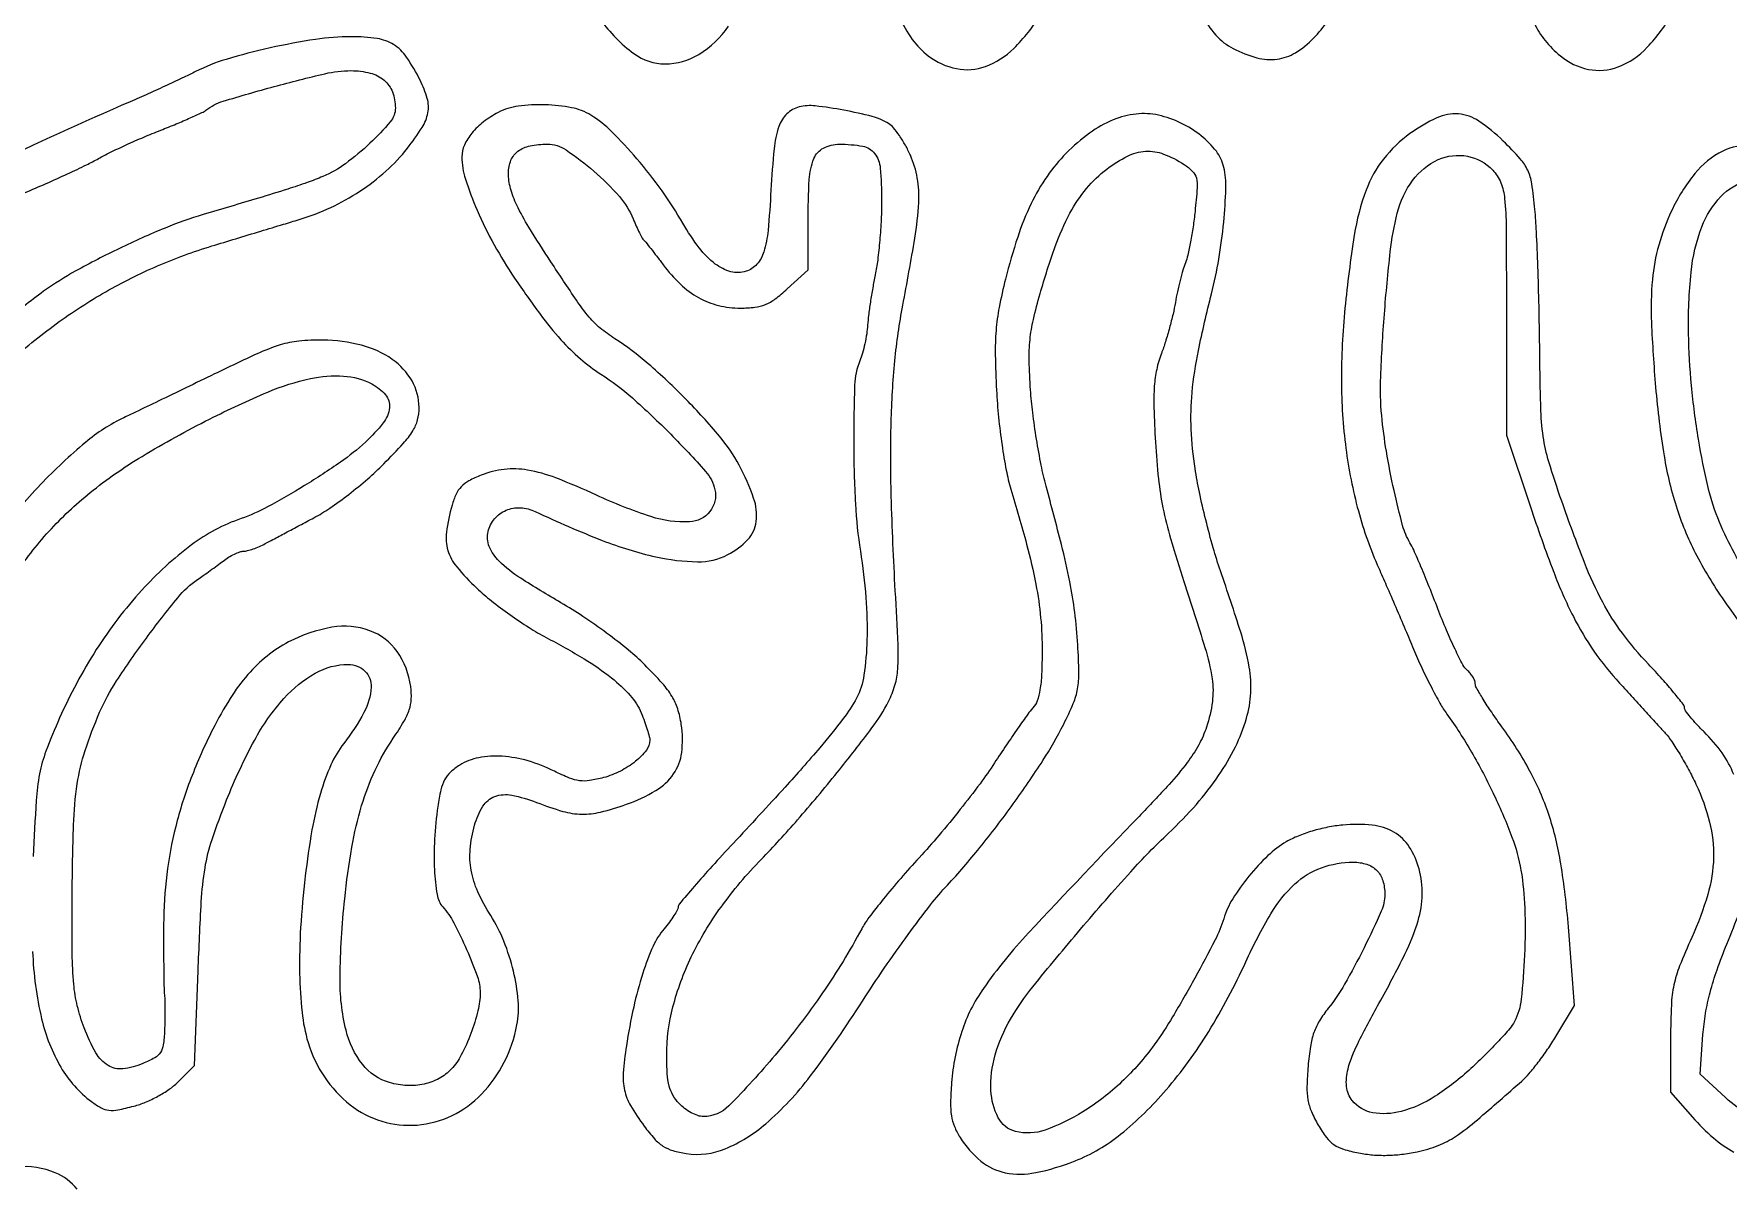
# Model space of a CAD drawing. Extents: x 0 to 2791, y 427 to 2463.
# Drawn here: x 1096.1 to 1395.7, y 1541.9 to 1745.5 of the extents above; entities that cross this region are included whole.
import ezdxf

# ---------------------------------------------------------------- set-up
doc = ezdxf.new("R2010")
doc.units = 0

msp = doc.modelspace()

# ---------------------------------------------------------------- linework, layer by layer
for points in [[(1302.57837, 1748.991882, 0.060218), (1305.126046, 1745.278549, 0.094639), (1308.17226, 1742.912119, 0.051214), (1312.367403, 1741.287845, 0.099005), (1315.943218, 1741.038203, 0.105223), (1319.195121, 1742.178798, 0.06332), (1322.403486, 1744.738892, 0.086936), (1326.839107, 1751.258699, 0.052002)], [(1196.263563, 1748.04855, 0.078912), (1202.189951, 1742.017684, 0.161323), (1207.717475, 1740.205849, 0.136105), (1213.671047, 1741.877225, 0.108487), (1218.928449, 1746.877796, 0.078006)], [(1249.03506, 1748.622155, 0.046847), (1251.430971, 1744.526395, 0.074203), (1254.259179, 1741.615885, 0.11386), (1259.249151, 1739.358355, 0.137515), (1264.359426, 1739.743377, 0.109425), (1269.386687, 1742.940913, 0.055342), (1274.105171, 1748.82689, 0.025797)], [(1361.45427, 1747.326169, 0.060671), (1363.336053, 1744.359423, 0.046244), (1366.040808, 1741.619116, 0.126134), (1371.000569, 1739.232056, 0.142308), (1376.255294, 1739.680297, 0.111585), (1381.40663, 1743.129892, 0.059509), (1386.006274, 1749.312834, 0.024285)], [(1091.526721, 1687.377622, -0.024096), (1100.026607, 1694.22504, -0.027575), (1108.783544, 1699.89772, -0.028231), (1117.919173, 1704.460886, -0.027852), (1127.55142, 1707.988997, -0.000152), (1131.763562, 1709.269441, -0.00013), (1136.193229, 1710.613281, -0.000131), (1140.213963, 1711.830763, -0.000379), (1143, 1712.671272, 0.035963), (1148.570342, 1714.794332, 0.036674), (1153.740873, 1717.682104, 0.037554), (1158.317887, 1721.217786, 0.042298), (1162.120032, 1725.271068, 0.025666), (1164.720756, 1728.932764, 0.09536), (1165.755447, 1731.552863, 0.116265), (1165.640239, 1734.081494, 0.047741), (1164.383027, 1737.29966, 0.032), (1161.96452, 1741.410238, 0.103084), (1159.697892, 1743.606169, 0.106258), (1156.783377, 1744.677961, 0.035182), (1152.212354, 1745, 0.037258), (1145.871399, 1744.526839, 0.017831), (1137.83785, 1743.026587, 0.01766), (1130.06628, 1740.995786, 0.045239), (1124.674395, 1738.833889, -0.007528), (1122.636998, 1737.832851, -0.002536), (1119.637415, 1736.433285, -0.002522), (1116.303837, 1734.918754, -0.002888), (1113.102178, 1733.505748, 0.008663), (1088.168818, 1722.155932, 0.033108)], [(1094.5, 1717.423865, 0.004867), (1098.239055, 1719.034541, 0.004551), (1102.03125, 1720.753496, 0.004535), (1105.370336, 1722.340821, 0.015483), (1107.5, 1723.459827, -0.015728), (1109.516801, 1724.518269, -0.00604), (1112.38125, 1725.865979, -0.005973), (1115.526841, 1727.254676, -0.007316), (1118.5, 1728.473903, 0.004481), (1121.254005, 1729.585062, 0.005948), (1123.7375, 1730.647828, 0.004323), (1125.795085, 1731.578793, 0.058065), (1126.5, 1732.010533, -0.093181), (1129.544852, 1733.594608, -0.006972), (1138.561601, 1736.186867, -0.008794), (1147.546734, 1738.465949, -0.05777), (1152.153539, 1739, -0.061799), (1155.540204, 1738.579812, -0.113505), (1158.001706, 1737.320384, -0.127981), (1159.480828, 1735.23643, -0.090918), (1160, 1732.404854, -0.177548), (1159.102553, 1729.957188, -0.027648), (1155.500118, 1726.152874, -0.031481), (1151.168599, 1722.545577, -0.058266), (1147.189613, 1720.293268, -0.014328), (1144.393435, 1719.208639, -0.008286), (1140.974884, 1718.057515, -0.004432), (1135.774285, 1716.452381, -0.000785), (1126, 1713.546954, 0.026256), (1119.262876, 1711.164828, 0.014044), (1111.200751, 1707.560175, 0.014019), (1103.460141, 1703.564026, 0.030102), (1097.788563, 1699.970269, 0.027328), (1090.905711, 1694.408709, 0.011659)], [(1396.696471, 1614.488866, 0.065845), (1394.665211, 1618.312983, 0.045343), (1391.461386, 1622.037426, -0.012887), (1390.135603, 1623.390406, -0.017563), (1389.016782, 1624.680674, -0.014496), (1388.17055, 1625.793287, -0.156573), (1388, 1626.324569, 0.169522), (1387.793674, 1626.915634, 0.005115), (1386.127566, 1628.967839, 0.0096), (1384.068371, 1631.356972, 0.006424), (1381.625756, 1634.013839, -0.028377), (1377.010495, 1639.498657, -0.038504), (1373.541819, 1644.960557, -0.028969), (1370.314996, 1651.979551, -0.009013), (1366.280503, 1662.864031, -0.010357), (1364.006732, 1669.813127, -0.038698), (1363.012542, 1674.297942, -0.028782), (1362.580453, 1679.476572, -0.003928), (1362.386691, 1690.337309, 0.003202), (1362.272312, 1697.316824, 0.003107), (1362.067832, 1704.364593, 0.003067), (1361.811461, 1710.560518, 0.011487), (1361.537239, 1714.445885, 0.013251), (1360.988022, 1719.003167, 0.071708), (1360.278176, 1721.385314, 0.074959), (1358.936627, 1723.4222, 0.015231), (1355.941966, 1726.557161, 0.045983), (1351.645247, 1730.074042, 0.129576), (1348.010563, 1731.344672, 0.129843), (1344.226487, 1730.657438, 0.046259), (1339.448997, 1727.855988, 0.071102), (1334.770916, 1723.367063, 0.076949), (1331.687067, 1717.859943, 0.050423), (1329.602137, 1709.89806, 0.013775), (1327.944685, 1697, 0.025798), (1327.319946, 1684.174402, 0.031582), (1328.112021, 1672.200551, 0.033694), (1330.316904, 1661.128044, 0.038999), (1333.921019, 1651, -0.002292), (1335.26574, 1647.950006, -0.001168), (1336.928866, 1644.105979, -0.00116), (1338.625244, 1640.134453, -0.00174), (1340.086101, 1636.658653, 0.010614), (1341.529459, 1633.388235, 0.009405), (1343.167366, 1630.045973, 0.009486), (1344.755985, 1627.092167, 0.028297), (1345.992565, 1625.158653, -0.025298), (1350.352171, 1618.431149, -0.020472), (1354.352064, 1610.812611, -0.020976), (1357.476683, 1603.434123, -0.046861), (1359.070667, 1597.560128, -0.034935), (1359.750402, 1590.885425, -0.018525), (1359.705485, 1582.567159, -0.016025), (1359.121847, 1574.746771, -0.093558), (1357.934692, 1570.81325, -0.057339), (1357.093862, 1569.568885, -0.009621), (1355.175733, 1567.417017, -0.010423), (1352.808726, 1564.966764, -0.009084), (1350.232338, 1562.5, -0.043036), (1343.884993, 1557.579082, -0.077414), (1337.880753, 1554.905372, -0.110188), (1332.855981, 1554.679455, -0.182434), (1329.25, 1556.81879, -0.144211), (1328.233696, 1559.30542, -0.092563), (1328.494155, 1562.434055, -0.04901), (1330.198815, 1566.88705, -0.01122), (1333.967855, 1574.022158, 0.011907), (1338.563119, 1582.750394, 0.042626), (1340.873616, 1588.609917, 0.066082), (1341.618545, 1593.272651, 0.073443), (1341.072384, 1597.795607, 0.077002), (1339.31042, 1601.735888, 0.11911), (1336.619294, 1604.291099, 0.104683), (1332.785023, 1605.535362, 0.050149), (1327.584504, 1605.561204, 0.025089), (1324.887351, 1605.166216, 0.023091), (1322.166329, 1604.495276, 0.023965), (1319.649549, 1603.616731, 0.036596), (1317.574942, 1602.596787, 0.057692), (1314.330514, 1600.1541, 0.031718), (1310.950072, 1596.501934, 0.031772), (1308.096062, 1592.502881, 0.064941), (1306.503872, 1589, -0.043934), (1304.977228, 1585.22967, -0.007804), (1301.402766, 1578.498278, -0.008988), (1297.466846, 1571.651583, -0.020989), (1294.220093, 1566.714091, -0.04762), (1288.451806, 1560.121602, -0.049588), (1281.613084, 1554.839007, -0.055034), (1274.909403, 1551.61178, -0.147203), (1269.668293, 1551.368405, -0.215535), (1266.625275, 1553.781621, -0.108533), (1265.341652, 1558.616141, -0.081013), (1266.087752, 1564.889903, -0.062075), (1268.806816, 1571.249481, -0.037654), (1272.745454, 1576.966048, -0.00646), (1281.156723, 1587.126521, -0.007428), (1290.060472, 1597.293301, -0.020198), (1296.754029, 1604.134201, 0.023609), (1301.665617, 1609.222849, 0.031164), (1305.607235, 1614.320727, 0.034303), (1308.566731, 1619.403321, 0.043978), (1310.527402, 1624.446262, 0.056953), (1311.296476, 1628.950123, 0.057501), (1311.025515, 1633.496376, 0.032909), (1309.516817, 1639.65609, 0.006438), (1305.936824, 1650.5, -0.013744), (1304.647582, 1654.60571, -0.008316), (1303.336765, 1659.530366, -0.008328), (1302.197221, 1664.46713, -0.014475), (1301.439202, 1668.603375, -0.027242), (1300.754552, 1675.579169, -0.034241), (1300.917445, 1682.069537, -0.027701), (1302.028168, 1689.472084, -0.010919), (1304.339618, 1699.517699, 0.020329), (1305.631876, 1705.660564, 0.01737), (1306.502358, 1712.218986, 0.017095), (1306.87582, 1718.136003, 0.061339), (1306.522338, 1721.898295, 0.109924), (1305.200047, 1724.742564, 0.060918), (1302.506565, 1727.488106, 0.056053), (1298.927401, 1729.738525, 0.057135), (1294.96043, 1731.120226, 0.083773), (1291.014785, 1731.332938, 0.069657), (1286.940555, 1730.282256, 0.060052), (1282.796061, 1727.956189, 0.039512), (1278.645072, 1724.385582, 0.044505), (1275.258736, 1720.303332, 0.038443), (1272.458323, 1715.48731, 0.032579), (1270.064624, 1709.575194, 0.018356), (1267.903461, 1702.139755, 0.013968), (1266.790136, 1697.119157, 0.027451), (1266.238148, 1693.067289, 0.024486), (1266.100058, 1688.691358, 0.008955), (1266.318864, 1682.5, 0.011771), (1266.689425, 1677.682994, 0.010972), (1267.2926, 1672.774103, 0.011415), (1268.042585, 1668.325922, 0.025583), (1268.860084, 1665, -0.00698), (1271.648301, 1655.23802, -0.018495), (1273.283755, 1648.166174, -0.024278), (1274.129893, 1642.236366, -0.024537), (1274.393168, 1636.273507, -0.009964), (1274.292779, 1632.237633, -0.029473), (1274.005841, 1629.481283, -0.043734), (1273.514483, 1627.557512, -0.099492), (1272.752108, 1626.273507, 0.027502), (1271.848856, 1625.15459, 0.003697), (1270.099148, 1622.686858, 0.00426), (1268.070094, 1619.726392, 0.003575), (1265.968147, 1616.554094, -0.015692), (1263.40425, 1612.881109, -0.007642), (1259.915466, 1608.349254, -0.007572), (1256.138499, 1603.740229, -0.010851), (1252.6423, 1599.780806, 0.007902), (1249.3782, 1596.127895, 0.008438), (1246.303335, 1592.451747, 0.008092), (1243.76679, 1589.207001, 0.038541), (1242.496712, 1587.226713, -0.02749), (1235.564357, 1575.873922, -0.024301), (1227.156068, 1564.853606, -0.019233), (1218.984652, 1555.883018, -0.201025), (1214.490374, 1554, -0.083765), (1213.513749, 1554.16477, -0.039505), (1212.339061, 1554.67987, -0.037701), (1211.16441, 1555.428789, -0.043441), (1210.174314, 1556.314451, -0.058536), (1209.085094, 1557.785815, -0.06775), (1208.430692, 1559.400644, -0.047805), (1208.096468, 1561.55103, -0.014665), (1208, 1564.839434, -0.063758), (1209.093683, 1573.381382, -0.048584), (1212.346298, 1582.242975, -0.044491), (1217.606516, 1591.062409, -0.036306), (1224.683254, 1599.476196, 0.013963), (1231.136437, 1606.487724, 0.009376), (1238.12981, 1614.836546, 0.008309), (1244.293576, 1622.747241, 0.043414), (1247.217594, 1627.42652, 0.046462), (1248.361281, 1630.299225, 0.056227), (1248.862396, 1633.15523, 0.026341), (1248.899437, 1637.419926, 0.003034), (1248.419756, 1646.995206, -0.006731), (1247.705978, 1663.716497, -0.013861), (1247.686602, 1676.81203, -0.017273), (1248.349289, 1687.701047, -0.023097), (1249.745302, 1697.5, 0.005022), (1251.874535, 1709.358813, 0.029198), (1252.566724, 1715.670438, 0.055177), (1252.308023, 1720.021411, 0.062362), (1251.095294, 1724.024036, 0.022661), (1250.195831, 1725.821077, 0.023009), (1249.141611, 1727.519937, 0.023544), (1248.090916, 1728.906435, 0.08164), (1247.24195, 1729.639579, 0.073074), (1244.34028, 1730.878425, 0.018455), (1239.319292, 1732.005015, 0.017541), (1234.263587, 1732.76258, 0.090134), (1231.447069, 1732.576071, 0.132564), (1229.238595, 1731.342207, 0.117763), (1227.830393, 1729.112305, 0.057922), (1226.978379, 1725.174941, 0.011069), (1226.427152, 1717.863882, -0.009537), (1225.911456, 1710.732796, -0.051727), (1225.16241, 1706.932913, -0.107061), (1223.941906, 1704.757585, -0.135535), (1222.017155, 1703.505445, -0.143154), (1219.333341, 1703.443824, -0.097563), (1216.575153, 1704.79641, -0.068291), (1213.746379, 1707.633182, -0.031257), (1210.853301, 1712, 0.024947), (1207.168807, 1717.71667, 0.0207), (1202.708775, 1723.418631, 0.020981), (1198.224594, 1728.259783, 0.058595), (1194.587192, 1731.10997, 0.088098), (1191.181483, 1732.438164, 0.041541), (1186.475732, 1732.972525, 0.041525), (1181.73123, 1732.720985, 0.085527), (1178.19798, 1731.602379, 0.045185), (1175.595376, 1729.943145, 0.056151), (1173.535984, 1727.946018, 0.064346), (1172.203869, 1725.821484, 0.109783), (1171.763351, 1723.783136, 0.076166), (1172.392741, 1719.82994, 0.024973), (1174.474782, 1714.296161, 0.023834), (1177.476988, 1708.197627, 0.022565), (1181.096854, 1702.296607, 0.010208), (1185.604632, 1695.925615, 0.023933), (1189.289478, 1691.4064, 0.030882), (1192.714871, 1688.03705, 0.03642), (1196.35457, 1685.312407, -0.03886), (1201.924193, 1681.100527, -0.0167), (1208.692394, 1674.686316, -0.012193), (1214.867087, 1668.117269, -0.12918), (1216.527884, 1664.873046, -0.226161), (1215.630832, 1661.018147, -0.216089), (1212.040913, 1659.18696, -0.091077), (1205.198853, 1660.120457, -0.028893), (1195.578432, 1663.907534, 0.015631), (1188.397618, 1666.956493, 0.049504), (1183.372078, 1668.354625, 0.071098), (1179.255554, 1668.480054, 0.06738), (1175.187825, 1667.458476, 0.02846), (1173.009988, 1666.439797, 0.076385), (1171.648299, 1665.411296, 0.084598), (1170.737574, 1664.087594, 0.040751), (1170.024715, 1662.149078, 0.033228), (1169.032692, 1657.36584, 0.107448), (1169.277691, 1654.148777, 0.102474), (1170.846283, 1651.238311, 0.028702), (1174.409977, 1647.458239, 0.022066), (1176.975291, 1645.238335, 0.012753), (1180.240031, 1642.788713, 0.012729), (1183.647878, 1640.493381, 0.020811), (1186.659977, 1638.745998, -0.014495), (1193.401286, 1634.948175, -0.032311), (1198.236122, 1631.593175, -0.0431), (1201.546933, 1628.46287, -0.083063), (1203.484513, 1625.382822, -0.010608), (1204.064704, 1623.906974, -0.012127), (1204.554826, 1622.471843, -0.011321), (1204.912172, 1621.239368, -0.064982), (1205, 1620.566437, -0.166679), (1204.392353, 1618.794268, -0.057646), (1202.471672, 1616.836386, -0.052002), (1199.791822, 1615.09624, -0.05229), (1196.815484, 1613.950315, -0.026179), (1194.353874, 1613.423872, -0.071984), (1192.582639, 1613.397971, -0.065057), (1190.776271, 1613.876625, -0.018559), (1188.129538, 1615.077916, 0.044311), (1183.459935, 1616.91396, 0.055534), (1178.880753, 1617.724091, 0.062715), (1174.744905, 1617.471008, 0.094023), (1171.386625, 1616.153453, 0.044863), (1169.728408, 1614.890153, 0.085885), (1168.707143, 1613.570849, 0.0674), (1168.045528, 1611.77397, 0.019308), (1167.514292, 1608.847785, 0.020995), (1166.938513, 1603.050511, 0.02644), (1166.916176, 1597.657359, 0.026555), (1167.366275, 1593.252257, 0.143458), (1168.379828, 1591.098731, -0.060347), (1170.329466, 1588.275176, -0.018013), (1172.599969, 1583.547697, -0.016634), (1174.511617, 1578.740046, -0.086513), (1175, 1575.938573, -0.061337), (1174.602583, 1572.711137, -0.028811), (1173.347393, 1568.691172, -0.028694), (1171.660242, 1564.888953, -0.069911), (1169.896156, 1562.389463, -0.080257), (1167.741115, 1560.729193, -0.070437), (1165.075227, 1559.739039, -0.066198), (1162.084294, 1559.490887, -0.057532), (1158.979787, 1560.005797, -0.158641), (1154.185863, 1563.243157, -0.106002), (1151.276313, 1569.251618, -0.064025), (1150.21777, 1578.67422, -0.021581), (1151.036645, 1592.5, -0.01718), (1152.292099, 1601.628658, -0.030622), (1154.036682, 1609.004704, -0.035805), (1156.423066, 1615.248752, -0.03903), (1159.619704, 1620.901649, 0.01481), (1161.509156, 1623.894985, 0.051741), (1162.459936, 1625.967823, 0.069911), (1162.814765, 1627.842422, 0.045233), (1162.719853, 1630.051988, 0.119689), (1160.3086, 1636.239795, 0.153933), (1155.494952, 1639.941161, 0.131316), (1148.787506, 1640.539047, 0.077216), (1141.110966, 1637.940821, 0.049644), (1137.312673, 1635.45397, 0.044229), (1133.915563, 1632.177661, 0.038529), (1130.764721, 1627.928725, 0.023683), (1127.701677, 1622.5, 0.024562), (1123.833988, 1613.774364, 0.030431), (1121.146982, 1605.306648, 0.031361), (1119.565609, 1596.796586, 0.029174), (1119.010028, 1587.94653, 0.001804), (1119.0069, 1583.79977, 0.002309), (1119.035432, 1579.981168, 0.001783), (1119.085539, 1576.780771, 0.019626), (1119.160508, 1575.5, -0.018387), (1119.224675, 1574.448446, -0.005339), (1119.246602, 1572.824073, -0.005359), (1119.232136, 1570.992331, -0.005703), (1119.178281, 1569.198973, -0.023069), (1118.956063, 1566.667467, -0.112789), (1118.455227, 1565.330045, -0.120579), (1117.440157, 1564.388469, -0.028026), (1115.331594, 1563.365189, -0.070946), (1111.804722, 1562.449119, -0.166524), (1109.180812, 1563.029127, -0.129259), (1107.037258, 1565.256894, -0.035926), (1104.967749, 1569.684691, -0.031644), (1103.749397, 1573.593752, -0.037275), (1103.115245, 1577.417487, -0.020545), (1102.852988, 1582.792781, -0.003309), (1102.841997, 1593.283708, -0.006792), (1103.077329, 1605.568509, -0.029248), (1103.742922, 1612.84507, -0.041175), (1105.132413, 1618.726422, -0.024082), (1107.701024, 1625.5, -0.042152), (1110.694549, 1631.047123, -0.014062), (1115.96254, 1638.628947, -0.012434), (1121.51504, 1645.779898, -0.072078), (1125.028955, 1649, 0.004539), (1126.037459, 1649.700316, 0.002506), (1127.257754, 1650.573437, 0.002498), (1128.48604, 1651.470995, 0.004012), (1129.523464, 1652.25, -0.025189), (1130.499519, 1652.920243, -0.025313), (1131.536477, 1653.487747, -0.02613), (1132.48796, 1653.887661, -0.08547), (1133.157729, 1654.006161, 0.063696), (1133.84038, 1654.096665, 0.019352), (1134.840083, 1654.403424, 0.019037), (1135.944361, 1654.837457, 0.01968), (1137, 1655.349894, -0.000603), (1138.351508, 1656.070895, -0.000151), (1140.558955, 1657.244252, -0.000154), (1143.084307, 1658.584614, -0.000155), (1145.604953, 1659.92048, 0.028668), (1148.389451, 1661.606075, 0.013942), (1151.751059, 1664.054731, 0.013779), (1155.118149, 1666.805426, 0.019333), (1157.954953, 1669.454549, 0.009396), (1161.394893, 1673.058328, 0.04613), (1163.098368, 1675.29377, 0.077354), (1163.920172, 1677.21306, 0.062622), (1164.2, 1679.438563, 0.131629), (1162.944099, 1684.126515, 0.109811), (1159.448369, 1687.937708, 0.089998), (1153.995662, 1690.440323, 0.060064), (1147.166258, 1691.338668, 0.027203), (1142.947736, 1691.154679, 0.051298), (1139.612089, 1690.476819, 0.031975), (1135.58148, 1688.927756, 0.005203), (1128, 1685.346928, -0.000193), (1122.957626, 1682.903264, -0.000222), (1118.14375, 1680.575264, -0.000199), (1114.061274, 1678.605207, -0.001288), (1112, 1677.618056, 0.063762), (1105.200081, 1673.246037, 0.026858), (1097.253406, 1665.80636, 0.026607), (1089.739944, 1657.090289, 0.038409)], [(1095.849405, 1583.202331, 0.050355), (1097.443383, 1571.267067, 0.072563), (1100.836852, 1562.727907, 0.10274), (1106.261985, 1556.640037, 0.034164), (1107.988849, 1555.533569, 0.099258), (1109.335329, 1555.111635, 0.076323), (1110.937134, 1555.186252, 0.014858), (1113.761985, 1555.843549, 0.035004), (1115.816808, 1556.543497, 0.025336), (1117.996532, 1557.593603, 0.025703), (1119.998059, 1558.823525, 0.044583), (1121.5, 1560.066949), (1124.5, 1563.038403), (1125.120466, 1579.769201, -0.004118), (1125.674142, 1591.982312, -0.027893), (1126.33373, 1597.992349, -0.039903), (1127.582044, 1602.988422, -0.013663), (1130.156856, 1610, -0.028757), (1135.078743, 1620.543306, -0.059367), (1140.303564, 1627.97369, -0.081068), (1145.83576, 1632.425168, -0.128353), (1151.682612, 1633.98355, -0.197021), (1154.617428, 1632.798089, -0.217138), (1155.720292, 1629.956414, -0.109717), (1154.448559, 1625.46609, -0.042026), (1150.878659, 1620, 0.060941), (1148.603077, 1616.210824, 0.034173), (1146.754375, 1611.15839, 0.027273), (1145.254138, 1604.690476, 0.014229), (1144.058691, 1596.5, 0.013803), (1143.250043, 1587.424952, 0.019555), (1143.070376, 1579.319705, 0.022311), (1143.495171, 1572.427503, 0.045657), (1144.556436, 1567.121914, 0.154217), (1152.02931, 1556.073572, 0.190513), (1163.837405, 1552.504048, 0.183473), (1175.231242, 1557.949883, 0.145151), (1181.508629, 1570.194304, 0.067997), (1181.722473, 1574.496897, 0.037361), (1180.876611, 1579.711392, 0.036303), (1179.194183, 1584.998614, 0.046164), (1176.862959, 1589.555039, -0.035061), (1174.582898, 1593.777909, -0.061999), (1173.41006, 1597.554027, -0.066279), (1173.240493, 1601.324294, -0.046427), (1174.003527, 1605.512599, -0.070466), (1175.487411, 1608.892522, -0.167044), (1177.587167, 1610.609253, -0.138738), (1180.588684, 1610.845735, -0.043254), (1184.968988, 1609.569331, 0.021882), (1189.642729, 1607.988059, 0.065635), (1192.968, 1607.480724, 0.066782), (1196.279136, 1607.856636, 0.02323), (1200.886289, 1609.245849, 0.048557), (1206.065241, 1611.660965, 0.109273), (1209.215955, 1614.602485, 0.121014), (1210.64602, 1618.388197, 0.067396), (1210.575298, 1623.346443, 0.038253), (1209.939254, 1626.121376, 0.062262), (1208.94156, 1628.319087, 0.046146), (1207.219788, 1630.618423, 0.012608), (1204.093246, 1633.906754, 0.024657), (1201.236819, 1636.494542, 0.012147), (1197.371773, 1639.509725, 0.011998), (1193.184777, 1642.462416, 0.016697), (1189.291023, 1644.886425, -0.01138), (1182.164322, 1649.218629, -0.051276), (1178.35331, 1652.246717, -0.101237), (1176.600469, 1654.835798, -0.161187), (1176.405284, 1657.478646, -0.113395), (1177.561067, 1659.744242, -0.118587), (1179.573711, 1661.233902, -0.113706), (1182.11545, 1661.682404, -0.098025), (1184.75, 1661.017522, 0.01748), (1196.59638, 1655.901375, 0.038095), (1206.055971, 1653.010692, 0.051408), (1213.455909, 1652.135734, 0.123679), (1218.788917, 1653.390845, 0.084723), (1222.309835, 1656.046924, 0.15832), (1223.819582, 1659.241986, 0.117934), (1223.370231, 1663.410238, 0.036897), (1220.813657, 1669.198238, 0.052659), (1217.325394, 1674.353086, 0.019153), (1211.378711, 1680.886307, 0.019454), (1204.727172, 1687.147259, 0.036481), (1198.821058, 1691.57523, -0.029274), (1196.215805, 1693.470486, -0.047511), (1194.275697, 1695.399038, -0.024996), (1192.031112, 1698.392123, -0.003086), (1187.508745, 1705.18605, -0.006828), (1183.606324, 1711.308417, -0.027113), (1181.471102, 1715.220626, -0.044508), (1180.367284, 1718.185227, -0.066968), (1180, 1720.915156, -0.098268), (1180.442629, 1723.145557, -0.135998), (1181.69025, 1724.745977, -0.109817), (1183.815616, 1725.69396, -0.050241), (1186.853671, 1726, -0.148822), (1190.190039, 1724.984457, -0.031264), (1195.089055, 1721.233404, -0.03344), (1199.626843, 1716.71896, -0.084379), (1202.064882, 1712.766957, 0.008725), (1202.612092, 1711.479336, 0.011116), (1203.163464, 1710.312794, 0.009202), (1203.661749, 1709.360724, 0.086099), (1203.948915, 1709, -0.041237), (1204.2927, 1708.639518, -0.00274), (1205.186321, 1707.520303, -0.003942), (1206.235004, 1706.170269, -0.002937), (1207.371519, 1704.664861, 0.042126), (1210.409508, 1701.235747, 0.06288), (1213.62794, 1698.859404, 0.067815), (1217.14178, 1697.47631, 0.059757), (1221.054583, 1697.003738, 0.030163), (1223.585425, 1697.15447, 0.067391), (1225.447261, 1697.638563, 0.063679), (1227.176893, 1698.620042, 0.024564), (1229.304583, 1700.38487), (1233, 1703.769741), (1233, 1712.319771, -0.013574), (1233.201126, 1719.727096, -0.082826), (1234.032263, 1723.451432, -0.178513), (1235.724587, 1725.311754, -0.120414), (1238.540991, 1726, -0.044323), (1242.684411, 1725.631976, -0.189174), (1244.760945, 1724.355677, -0.141061), (1245.759318, 1721.746779, -0.021307), (1246, 1716.101306, -0.012114), (1245.917825, 1712.709958, -0.009136), (1245.669266, 1708.990269, -0.00925), (1245.306886, 1705.501324, -0.021019), (1244.874098, 1702.88649, 0.00775), (1244.426837, 1700.56784, 0.006177), (1244.014202, 1698.054156, 0.006249), (1243.689832, 1695.716069, 0.015622), (1243.527846, 1694, -0.022748), (1243.359737, 1692.4547, -0.015101), (1243.03331, 1690.701189, -0.015215), (1242.612144, 1689.01436, -0.028472), (1242.153748, 1687.6849, 0.08877), (1241.22902, 1683.386146, 0.009421), (1241.064836, 1673.105487, 0.012619), (1241.366889, 1662.36282, 0.025968), (1242.250514, 1654, -0.01975), (1243.220304, 1645.79844, -0.026261), (1243.413161, 1638.293812, -0.029139), (1242.881552, 1632.060443, -0.086641), (1241.55311, 1628, -0.041603), (1239.227678, 1624.389496, -0.012161), (1235.073049, 1619.248429, -0.008856), (1228.927527, 1612.265616, -0.003003), (1219.75, 1602.323391, 0.003873), (1216.01289, 1598.260729, 0.006042), (1212.864062, 1594.698333, 0.002113), (1210.211486, 1591.596858, 0.177663), (1210, 1591.020456, -0.129669), (1209.869671, 1590.526359, -0.015163), (1209.271925, 1589.542866, -0.017373), (1208.470612, 1588.39925, -0.013396), (1207.521448, 1587.207858, 0.070517), (1205.586178, 1584.112159, 0.026675), (1203.763049, 1579.334903, 0.023398), (1202.148741, 1573.373301, 0.016158), (1200.86004, 1566.5, 0.019863), (1200.313965, 1561.701279, 0.073029), (1200.533823, 1558.661916, 0.078779), (1201.608129, 1555.934611, 0.025518), (1204.00482, 1552.304287, 0.023944), (1205.805425, 1550.088569, 0.06578), (1207.331334, 1548.779289, 0.072836), (1209.051186, 1547.985625, 0.034536), (1211.439898, 1547.456742, 0.13665), (1218.35775, 1548.310327, 0.079856), (1225.512217, 1552.733873, 0.052721), (1233.381785, 1561.142128, 0.019736), (1242.614537, 1574.422625, -0.008539), (1246.465463, 1580.235315, -0.007447), (1250.688703, 1586.187583, -0.007509), (1254.66877, 1591.455885, -0.021922), (1257.623599, 1594.922625, 0.017822), (1263.377963, 1601.562886, 0.0132), (1269.273096, 1609.28536, 0.013409), (1274.51379, 1616.9656, 0.02601), (1278.204232, 1623.411616, 0.017331), (1279.900617, 1627.078525, 0.055693), (1280.661911, 1629.654376, 0.048504), (1280.889035, 1632.5173, 0.010887), (1280.695422, 1637.411616, 0.015314), (1280.161339, 1643.204489, 0.018536), (1279.293801, 1648.592967, 0.013074), (1277.794431, 1655.209556, 0.003632), (1275.098161, 1665.5, -0.016569), (1274.226705, 1669.215427, -0.009116), (1273.395204, 1673.810478, -0.009079), (1272.720672, 1678.507674, -0.01436), (1272.331756, 1682.556945, -0.011658), (1272.107055, 1687.693271, -0.029858), (1272.253207, 1691.410824, -0.031429), (1272.834784, 1694.973156, -0.014193), (1274.020131, 1699.556945, -0.015153), (1276.71251, 1707.91196, -0.037458), (1279.317401, 1713.793547, -0.04968), (1282.232047, 1718.136452, -0.056951), (1285.829763, 1721.601757, -0.047764), (1289.477146, 1723.87539, -0.100869), (1292.683739, 1724.731521, -0.105252), (1295.87976, 1724.248863, -0.055161), (1299.482092, 1722.419777, -0.04931), (1301.006671, 1721.190487, -0.141887), (1301.665539, 1720.017504, -0.076032), (1301.803443, 1718.255813, -0.007846), (1301.430607, 1714.093799, -0.010029), (1301.090109, 1711.386021, -0.010124), (1300.64218, 1708.702553, -0.009973), (1300.1585, 1706.383129, -0.039861), (1299.722735, 1705, 0.024944), (1299.281248, 1703.731864, 0.009312), (1298.784545, 1701.9125, 0.009199), (1298.315838, 1699.906137, 0.011005), (1297.951052, 1698, -0.01596), (1297.538027, 1695.951939, -0.00905), (1296.91452, 1693.5, -0.009029), (1296.196102, 1691.049402, -0.014687), (1295.488175, 1689, 0.037057), (1294.647719, 1686.161726, 0.03668), (1294.231826, 1683.220732, 0.024505), (1294.161828, 1679.365258, 0.006686), (1294.431021, 1673.281343, 0.012245), (1294.964781, 1666.792774, 0.023821), (1295.762786, 1661.658666, 0.021062), (1297.113342, 1656.232715, 0.007579), (1299.474685, 1648.632117, -0.004608), (1303.169378, 1636.984438, -0.036051), (1304.442258, 1631.445326, -0.070717), (1304.493319, 1627.395263, -0.048059), (1303.464846, 1622.894162, -0.045995), (1302.087126, 1619.746781, -0.035584), (1300.048289, 1616.605272, -0.023385), (1296.84518, 1612.752406, -0.006685), (1291.525804, 1607.084664, 0.003996), (1271.994624, 1586.497364, 0.034387), (1264.005682, 1576.665298, 0.074248), (1260.164342, 1569.015583, 0.060148), (1258.364972, 1560, 0.013576), (1258.189003, 1556.461985, 0.04453), (1258.344274, 1554.12899, 0.059766), (1258.87412, 1552.250003, 0.04239), (1259.884504, 1550.304334, 0.079542), (1263.561671, 1546.132394, 0.122665), (1267.879572, 1544.07058, 0.101755), (1273.260938, 1544.078302, 0.0431), (1280.210021, 1546.154983, 0.07667), (1288.279149, 1550.878281, 0.044839), (1296.32058, 1558.710805, 0.039653), (1303.855611, 1569.052346, 0.030713), (1310.40414, 1581.359092, -0.026477), (1314.843115, 1589.874401, -0.072563), (1319.088527, 1595.142079, -0.100004), (1323.772568, 1598.002493, -0.087443), (1329.432698, 1599, -0.07725), (1331.827415, 1598.627795, -0.123086), (1333.581376, 1597.544386, -0.120897), (1334.639307, 1595.746638, -0.072948), (1335, 1593.28753, -0.104861), (1334.375048, 1590.340394, -0.010722), (1331.324275, 1583.849387, -0.014209), (1327.886114, 1577.391383, -0.039848), (1325.006558, 1573.157785, 0.032113), (1323.438329, 1570.927044, 0.053006), (1322.452555, 1568.847311, 0.045697), (1321.838886, 1566.396813, 0.017904), (1321.427351, 1562.932669, 0.014532), (1321.233595, 1559.306228, 0.048695), (1321.406981, 1556.935198, 0.059332), (1322.012155, 1554.89857, 0.02983), (1323.221519, 1552.5, 0.028857), (1324.669989, 1550.30998, 0.081315), (1325.988164, 1549.040756, 0.078104), (1327.673511, 1548.230135, 0.025208), (1330.371528, 1547.564106, 0.026959), (1332.845736, 1547.221211, 0.026269), (1335.364101, 1547.14241, 0.025255), (1337.969445, 1547.329646, 0.021131), (1340.704472, 1547.783656, 0.040114), (1344.435969, 1548.884758, 0.05667), (1347.506616, 1550.484713, 0.028997), (1351.370762, 1553.431652, 0.003718), (1359.234406, 1560.286322, 0.035531), (1360.510143, 1561.587896, 0.012943), (1362.131529, 1563.599266, 0.012758), (1363.79765, 1565.898583, 0.014883), (1365.257149, 1568.166723), (1368.545485, 1573.627546), (1367.465206, 1587.563773, 0.020836), (1366.131813, 1598.713162, 0.040096), (1363.987088, 1607.445312, 0.044419), (1360.65362, 1615.119704, 0.032788), (1355.699469, 1622.950083, -0.00807), (1353.899197, 1625.506672, -0.011299), (1352.380469, 1627.851336, -0.007798), (1351.195821, 1629.842998, -0.13099), (1351, 1630.577638, 0.095111), (1350.896803, 1631.115243, 0.042164), (1350.572444, 1631.764068, 0.039716), (1350.101403, 1632.413859, 0.042884), (1349.544491, 1632.963076, -0.100365), (1348.797841, 1633.890156, -0.008452), (1347.424323, 1636.655142, -0.010963), (1345.90108, 1640.045878, -0.008256), (1344.370804, 1643.835521, 0.003627), (1342.858613, 1647.682572, 0.004465), (1341.389841, 1651.248559, 0.003715), (1340.107742, 1654.222238, 0.032272), (1339.444118, 1655.5, -0.07007), (1338.154362, 1658.519949, -0.011319), (1336.624301, 1664.743163, -0.01318), (1335.275872, 1671.676531, -0.017885), (1334.449403, 1678, -0.033934), (1334.268561, 1684.860314, -0.00876), (1334.921659, 1695.9155, -0.008812), (1335.964022, 1706.953873, -0.032995), (1337.194901, 1713.805857, -0.098519), (1339.921307, 1719.59539, -0.128342), (1344.462423, 1723.260023, -0.153594), (1349.597128, 1723.873393, -0.158996), (1354.075686, 1721.419371, -0.093194), (1355.502802, 1719.184645, -0.071329), (1356.19356, 1716.362672, -0.02291), (1356.455978, 1711.303993, -0.001504), (1356.5, 1696.669371), (1356.5, 1674.5), (1360.742878, 1661.854847, 0.009596), (1364.861606, 1650.318659, 0.026462), (1368.341012, 1642.422, 0.035072), (1371.985301, 1636.315444, 0.033571), (1376.496271, 1630.682972, -0.000369), (1378.847026, 1628.117022, -0.000358), (1381.219201, 1625.520119, -0.000353), (1383.303296, 1623.232063, -0.001321), (1384.60821, 1621.789775, -0.035897), (1385.74691, 1620.325695, -0.011914), (1387.204891, 1618.028057, -0.011792), (1388.704694, 1615.396607, -0.013143), (1390.022864, 1612.789775, -0.048216), (1392.438093, 1606.080107, -0.069226), (1393.136524, 1599.810056, -0.064401), (1392.106561, 1593.258012, -0.035734), (1389.28218, 1585.662002, 0.012084), (1387.137752, 1580.635628, 0.042787), (1386.123769, 1577.281424, 0.040864), (1385.672191, 1573.726792, 0.010332), (1385.53218, 1567.897921), (1385.5, 1558.295842), (1389.394165, 1553.897921, 0.033523), (1393.104472, 1550.234392, 0.05414), (1396.754177, 1547.716761, 0.052879)], [(1399.913617, 1725.671118, 0.144875), (1394.775527, 1724.769314, 0.10824), (1389.824923, 1720.789371, 0.060034), (1385.701864, 1714.185124, 0.04046), (1383.443403, 1708.135494, 0.04667), (1382.322364, 1702.083203, 0.033508), (1382.148084, 1694.46952, 0.010309), (1382.891455, 1683, 0.019141), (1384.401546, 1670.84631, 0.038232), (1386.686873, 1661.439178, 0.042767), (1390.175628, 1653.192698, 0.031325), (1395.357895, 1644.708579, 0.032655), (1409.4816, 1627.10858, 0.047505)], [(1400.065001, 1648.448293, -0.051813), (1394.185694, 1659.131896, -0.041784), (1392.177833, 1665.272339, -0.017516), (1390.469897, 1673.808145, -0.01693), (1389.244669, 1683.283245, -0.018762), (1388.716718, 1692.5, -0.030257), (1389.159556, 1703.348564, -0.066783), (1391.083506, 1711.396358, -0.096003), (1394.430146, 1716.740888, -0.1452), (1399.129375, 1719.504004, -0.058221)], [(1092.586869, 1649.588487, -0.038788), (1098.734466, 1657.511213, -0.039058), (1106.018721, 1664.369436, -0.033801), (1115.196566, 1670.77894, -0.018793), (1127.148633, 1677.377918, -0.016504), (1137.44064, 1682.146494, -0.046848), (1144.971268, 1684.535947, -0.069702), (1150.852818, 1684.9746, -0.103495), (1155.81374, 1683.596319, -0.096573), (1158.260633, 1681.658557, -0.207095), (1158.958434, 1679.403014, -0.141038), (1157.846501, 1676.687219, -0.039332), (1154.691585, 1673.283362, -0.034416), (1150.31956, 1669.777371, -0.01395), (1143.92451, 1665.594804, -0.013679), (1137.400073, 1661.824867, -0.041665), (1132.716404, 1659.770736, 0.079193), (1123.935657, 1655.108759, 0.046635), (1115.135747, 1647.084212, 0.04256), (1107.107404, 1636.592847, 0.03801), (1100.624162, 1624.5, 0.012955), (1098.207685, 1618.625164, 0.044023), (1097.078871, 1614.644725, 0.031589), (1096.48359, 1609.914555, 0.00435), (1095.954318, 1600, 0.019196)], [(1399.551126, 1554.19186, -0.056526), (1395.237282, 1557.348929), (1390.767109, 1561.469391), (1391.271135, 1568.484696, -0.023983), (1391.719917, 1572.216613, -0.022575), (1392.5299, 1575.965667, -0.020312), (1393.763564, 1579.97448, -0.013216), (1395.495925, 1584.5, 0.009001), (1397.751957, 1590.247954, 0.046607)], [(1103.702063, 1541.131384, 0.129856), (1099.860035, 1544.057976, 0.122947), (1093.040319, 1545.074958, 0.098686), (1085.915122, 1542.92254, 0.070325), (1078.247955, 1537.326141, 0.030805)]]:
    msp.add_lwpolyline(points, format="xyb")

doc.saveas('drawing.dxf')
